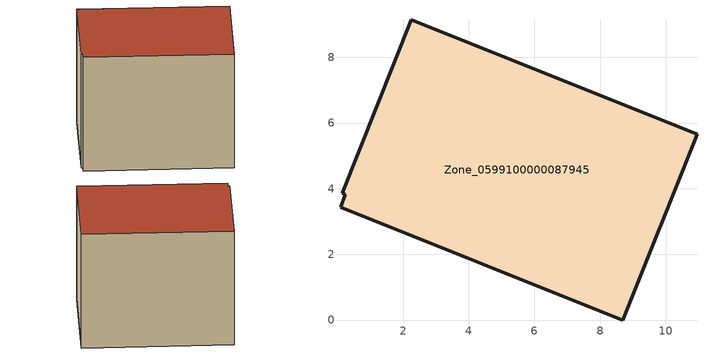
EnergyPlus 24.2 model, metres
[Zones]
Zone_0599100000087945
 floor ground (C_G): 0.1,3.44 0.24,3.83 0.15,3.87 2.25,9.14 10.95,5.66 8.69,0 z0.14
 wall outside (C_F): 10.95,5.66 2.25,9.14 0.15,3.87 0.24,3.83 0.1,3.44 8.69,0 10.95,5.66 z0.14:8.11
 roof outside (C_R): 0.24,3.83 0.1,3.44 8.69,0 10.95,5.66 2.25,9.14 0.15,3.87 z8.11
[BUILDING]
Pand.0599100000087945: North Axis=0; Terrain=City; Loads Convergence Tolerance Value=0.04; Temperature Convergence Tolerance Value=0.4; Solar Distribution=FullExterior; Maximum Number of Warmup Days=25; Minimum Number of Warmup Days=1
[Site:Location]
Rotterdam.The.Hague.AP_ZH_NLD Design_Conditions: Latitude=51.96; Longitude=4.45; Time Zone=1; Elevation=-4.5
[SITE:GROUNDTEMPERATURE:BUILDINGSURFACE]
18, 18, 18, 18, 18, 18, 18, 18, 18, 18, 18, 18
[MATERIAL] Thermal Absorptance=0.9; Solar Absorptance=0.7; Visible Absorptance=0.7
Name | Roughness | Thickness | Conductivity | Density | Specific Heat
G.TI.1965-1974 | MediumSmooth | 0.15 | 0.882353 | 540 | 1210
F.TI.1965-1974 | Rough | 0.3 | 0.697674 | 1920 | 840
R.TI.1965-1974 | MediumRough | 0.2 | 0.232558 | 1500 | 1000
[CONSTRUCTION]
C_G: G.TI.1965-1974
C_F: F.TI.1965-1974
C_R: R.TI.1965-1974
[ZONE]
Zone_0599100000087945: Type=1; Multiplier=1; Ceiling Height=Autocalculate; Volume=Autocalculate; Floor Area=autocalculate; Part of Total Floor Area=Yes
[ZONEINFILTRATION:DESIGNFLOWRATE]
Infil_Zone_0599100000087945: Zone or ZoneList or Space or SpaceList=Zone_0599100000087945; Schedule=AlwaysOn; Design Flow Rate Calculation Method=Flow/Area; Flow Rate per Floor Area=0.003; Constant Term Coefficient=1; Temperature Term Coefficient=0; Velocity Term Coefficient=0; Velocity Squared Term Coefficient=0
[HVACTEMPLATE:ZONE:IDEALLOADSAIRSYSTEM]
Zone_0599100000087945: Maximum Heating Supply Air Temperature=50; Minimum Cooling Supply Air Temperature=13; Maximum Heating Supply Air Humidity Ratio=0.0156; Minimum Cooling Supply Air Humidity Ratio=0.0077; Heating Limit=NoLimit; Cooling Limit=NoLimit; Dehumidification Control Type=ConstantSensibleHeatRatio; Cooling Sensible Heat Ratio=0.7; Dehumidification Setpoint=60; Humidification Control Type=None; Humidification Setpoint=30; Outdoor Air Method=None; Outdoor Air Flow Rate per Person=0.00944; Outdoor Air Flow Rate per Zone Floor Area=0; Outdoor Air Flow Rate per Zone=0; Demand Controlled Ventilation Type=None; Outdoor Air Economizer Type=NoEconomizer; Heat Recovery Type=None; Sensible Heat Recovery Effectiveness=0.7; Latent Heat Recovery Effectiveness=0.65
[ZONECONTROL:THERMOSTAT]
ThermostatControl_Zone_0599100000087945: Zone or ZoneList=Zone_0599100000087945; Control Type Schedule=DualSetpointControlType; Control 1=Thermostat_Zone_0599100000087945; Temperature Difference Between Cutout And Setpoint=0
[THERMOSTATSETPOINT:DUALSETPOINT]
Thermostat_Zone_0599100000087945: Heating Setpoint Temperature Schedule=HeatingSetpoint_Zone_0599100000087945; Cooling Setpoint Temperature Schedule=CoolingSetpoint_Zone_0599100000087945
[SCHEDULE:COMPACT]
HeatingSetpoint_Zone_0599100000087945: Through: 12/31, For: AllDays, Until: 24:00, 21
CoolingSetpoint_Zone_0599100000087945: Through: 12/31, For: AllDays, Until: 24:00, 24
DualSetpointControlType: Through: 12/31, For: AllDays, Until: 24:00, 4
AlwaysOn: Through: 12/31, For: AllDays, Until: 24:00, 1
